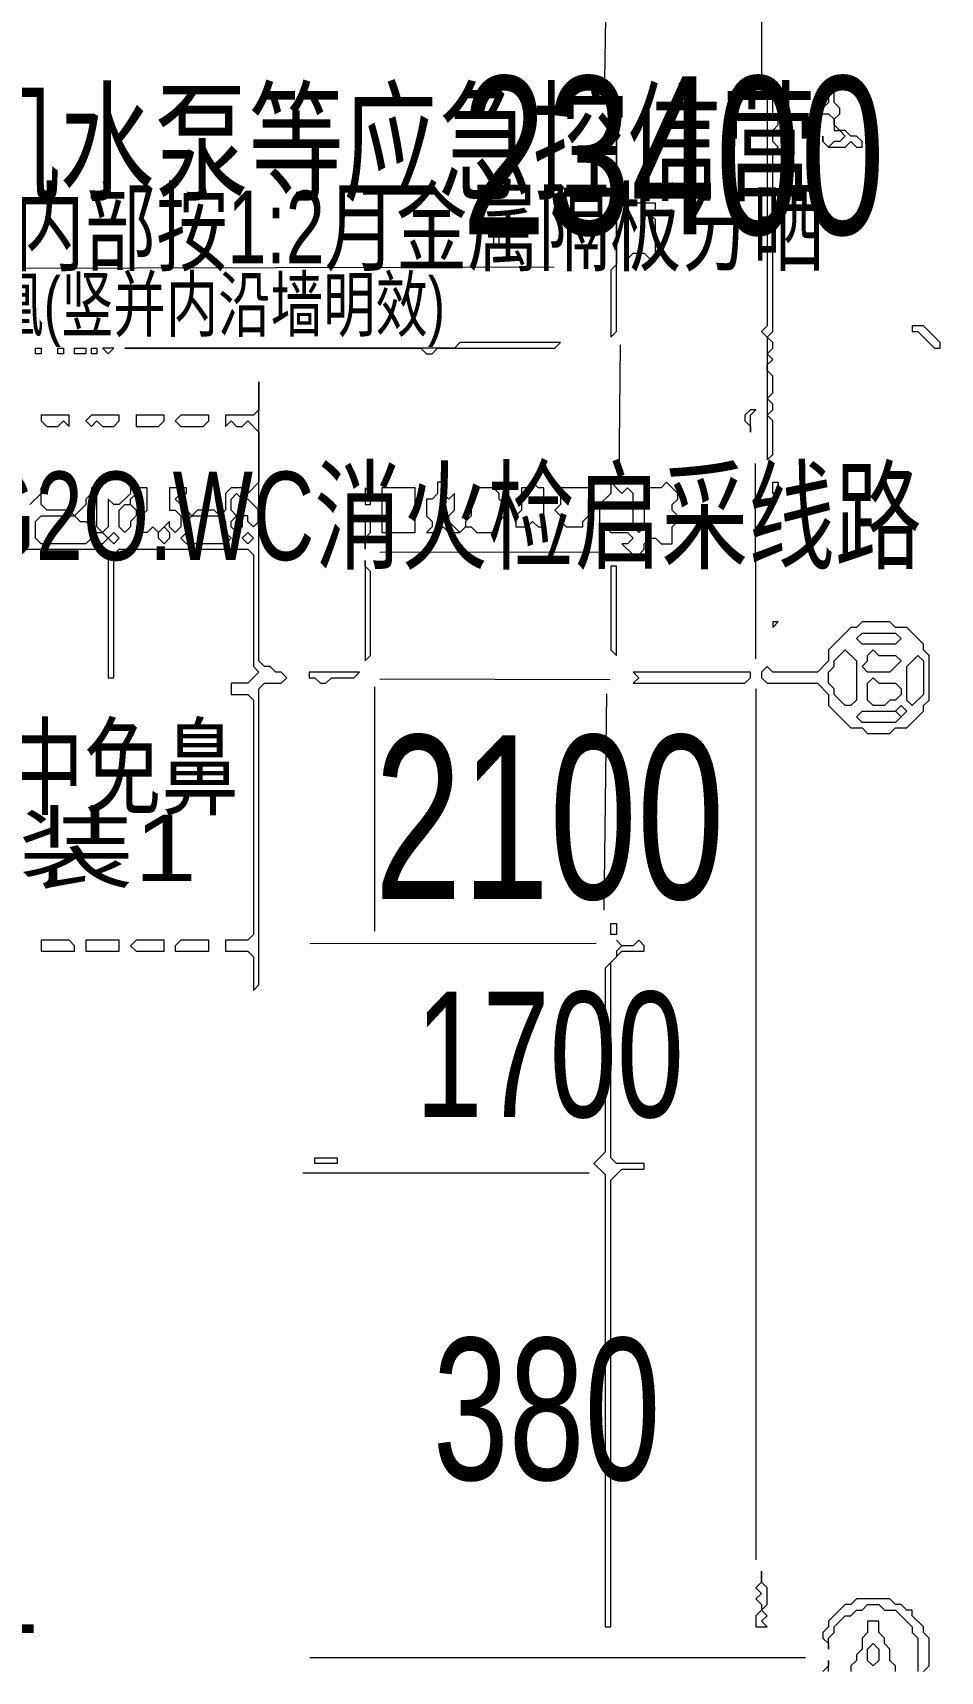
# Model space of a CAD drawing. Extents: x 10 to 1972, y 10 to 1392.
# Drawn here: x 1503.5 to 1666, y 475.1 to 768.5 of the extents above; entities that cross this region are included whole.
import ezdxf

# ---------------------------------------------------------------- set-up
doc = ezdxf.new("R2010")
doc.units = 0
for name, color, linetype, lineweight in [('OCR_TEXT', 6, 'Continuous', 0), ('TRACE_CURVE', 6, 'Continuous', 0), ('TRACE_STRAIGHT', 5, 'Continuous', 0), ('TRACE_TEXT_SYMBOL', 6, 'Continuous', 0)]:
    doc.layers.add(name, color=color, linetype=linetype, lineweight=lineweight)
doc.styles.add('wqy-unicode', font='wqy-unicode.lff')

msp = doc.modelspace()

# ---------------------------------------------------------------- linework, layer by layer
at = {"layer": 'TRACE_CURVE', "color": 6}
for points in [[(1636, 760), (1635, 759), (1635, 716), (1634, 715), (1635, 714), (1635, 692), (1636, 693), (1636, 699), (1635, 700), (1636, 701), (1636, 702), (1635, 703), (1636, 704), (1636, 707), (1635, 708), (1635, 709), (1636, 710), (1635, 711), (1636, 712), (1636, 713), (1635, 714), (1636, 715), (1636, 747), (1637, 748), (1636, 749), (1636, 751), (1637, 752), (1637, 753), (1636, 754)], [(1519, 683), (1520, 684), (1521, 684), (1522, 683), (1522, 682), (1521, 681), (1521, 680), (1520, 679), (1519, 680)], [(1521, 685), (1522, 686), (1523, 685), (1523, 684), (1522, 683), (1521, 684)], [(1539, 685), (1540, 686), (1541, 685), (1542, 685), (1544, 683), (1544, 681), (1543, 680), (1542, 681), (1542, 682), (1540, 682), (1539, 683)], [(1504, 681), (1505, 682), (1511, 682), (1512, 681), (1513, 681), (1514, 680), (1514, 678), (1513, 677), (1505, 677), (1504, 678)], [(1531, 681), (1532, 682), (1537, 682), (1538, 681), (1538, 679), (1539, 678), (1538, 677), (1531, 677), (1530, 678), (1531, 679)], [(1539, 681), (1540, 682), (1541, 681), (1541, 680), (1540, 679), (1539, 680)], [(1514, 678), (1515, 679), (1516, 679), (1517, 678), (1516, 677), (1515, 677)], [(1517, 678), (1518, 679), (1519, 678), (1518, 677)], [(1526, 679), (1527, 680), (1528, 679), (1528, 678), (1527, 677), (1526, 678)], [(1541, 678), (1542, 679), (1543, 678), (1542, 677)], [(1608, 606), (1609, 605), (1608, 604), (1608, 603), (1606, 601), (1606, 568), (1604, 566), (1606, 564), (1606, 483), (1607, 483), (1607, 563), (1609, 565), (1613, 565), (1613, 566), (1608, 566), (1607, 567), (1607, 602), (1609, 604), (1613, 604), (1613, 605), (1612, 606), (1611, 605), (1609, 605)]]:
    msp.add_lwpolyline(points, close=True, dxfattribs=at)
for points in [[(1543, 597), (1544, 598), (1544, 651), (1545, 652), (1548, 652), (1549, 653), (1548, 654), (1547, 654), (1546, 655), (1545, 655), (1544, 656), (1544, 706), (1544, 701), (1543, 700), (1538, 700), (1538, 698), (1539, 699), (1540, 698), (1541, 698), (1542, 699), (1544, 697), (1544, 688), (1542, 686), (1541, 687), (1539, 687), (1538, 686), (1538, 683), (1537, 682), (1536, 683), (1533, 683), (1532, 682), (1531, 683), (1531, 684), (1530, 684), (1529, 685), (1530, 686), (1531, 686), (1531, 687), (1528, 687), (1528, 683), (1529, 683), (1530, 682), (1530, 680), (1529, 679), (1528, 680), (1528, 681), (1526, 679), (1525, 680), (1524, 679), (1523, 679), (1522, 680), (1523, 681), (1523, 682), (1524, 683), (1524, 687), (1521, 687), (1521, 686), (1519, 684), (1518, 684), (1517, 685), (1517, 680), (1516, 679), (1515, 680), (1515, 687)], [(1515, 687), (1514, 687), (1514, 686), (1513, 685), (1513, 684), (1511, 682), (1510, 683), (1506, 683), (1505, 684), (1505, 687), (1505, 686), (1503, 684)], [(1470, 676), (1516, 676), (1517, 675), (1517, 653), (1518, 653), (1518, 675), (1519, 676), (1542, 676), (1543, 675), (1543, 655), (1544, 654), (1542, 652), (1539, 652), (1539, 650), (1542, 650), (1543, 649), (1543, 607), (1542, 606), (1538, 606), (1538, 604), (1542, 604), (1543, 603), (1543, 597)]]:
    msp.add_lwpolyline(points, dxfattribs=at)
at = {"layer": 'TRACE_STRAIGHT', "color": 5}
for p, q in [((1605.88, 756.39), (1607.21, 838.89)), ((1634, 837), (1634, 761)), ((1458.13, 726.28), (1596.87, 726.59)), ((1608.51, 688.87), (1608.72, 712.64)), ((1632.88, 691.38), (1632.91, 656.37)), ((1565.62, 675.47), (1605.63, 675.56)), ((1565.62, 652.81), (1606.87, 652.66)), ((1564.69, 651.38), (1564.7, 607.63)), ((1605.84, 611.36), (1606.32, 650.13)), ((1633, 651), (1633, 495)), ((1553.12, 605.42), (1604.37, 605.47)), ((1551.88, 564.35), (1603.13, 564.34)), ((1553.12, 477.5), (1641.87, 477.52))]:
    msp.add_line(p, q, dxfattribs=at)
at = {"layer": 'TRACE_TEXT_SYMBOL', "color": 6}
for points in [[(1647, 758), (1646, 757), (1646, 756), (1645, 755), (1644, 755), (1644, 754), (1646, 754), (1647, 753), (1647, 751), (1648, 751), (1649, 750), (1648, 749), (1647, 749), (1646, 748), (1645, 749), (1645, 750), (1645, 749), (1646, 748), (1649, 748), (1650, 749), (1651, 748), (1652, 748), (1652, 749), (1651, 750), (1650, 750), (1649, 751), (1648, 751), (1647, 752), (1647, 753), (1648, 754), (1648, 755), (1647, 756)], [(1608, 755), (1608, 727), (1607, 726), (1607, 714), (1608, 715), (1608, 754), (1609, 755)], [(1642, 752), (1642, 750), (1643, 751)], [(1610, 738), (1610, 728), (1611, 729), (1613, 729), (1614, 728), (1615, 728), (1615, 735), (1614, 736), (1615, 737), (1615, 738)], [(1586, 735), (1586, 730), (1587, 730), (1587, 735)], [(1661, 716), (1661, 715), (1662, 715), (1665, 712), (1666, 712), (1666, 713), (1663, 716)], [(1504, 712), (1505, 712), (1505, 711), (1504, 711)], [(1508, 712), (1509, 712), (1509, 711), (1508, 711)], [(1511, 712), (1513, 712), (1513, 711), (1511, 711)], [(1514, 712), (1515, 712), (1515, 711), (1514, 711)], [(1516, 712), (1517, 711), (1518, 712)], [(1580, 713), (1579, 712), (1520, 712), (1573, 712), (1574, 711), (1575, 711), (1576, 712), (1597, 712), (1598, 713)], [(1505, 700), (1505, 699), (1506, 698), (1508, 698), (1509, 699), (1510, 698), (1510, 700)], [(1514, 700), (1513, 699), (1514, 698), (1515, 699), (1516, 698), (1518, 698), (1519, 699), (1519, 700)], [(1522, 700), (1522, 698), (1526, 698), (1527, 699), (1527, 700)], [(1530, 700), (1529, 699), (1530, 698), (1534, 698), (1535, 699), (1535, 700)], [(1632, 701), (1631, 700), (1631, 699), (1632, 698), (1632, 697), (1632, 700), (1633, 701)], [(1563, 687), (1563, 684), (1564, 684), (1564, 686)], [(1566, 687), (1566, 679), (1572, 679), (1572, 687)], [(1576, 688), (1576, 686), (1575, 685), (1574, 685), (1574, 682), (1575, 681), (1575, 680), (1574, 679), (1576, 679), (1577, 680), (1578, 679), (1580, 679), (1581, 680), (1582, 680), (1583, 679), (1586, 679), (1587, 680), (1587, 681), (1588, 682), (1588, 684), (1587, 685), (1587, 686), (1586, 687), (1583, 687), (1582, 686), (1582, 682), (1581, 681), (1581, 680), (1580, 679), (1578, 681), (1578, 682), (1579, 683), (1579, 686), (1578, 685), (1577, 686), (1577, 688)], [(1593, 688), (1592, 687), (1591, 687), (1591, 683), (1590, 682), (1590, 680), (1592, 680), (1593, 681), (1594, 680), (1595, 680), (1595, 687), (1594, 687)], [(1598, 687), (1598, 684), (1597, 683), (1598, 682), (1598, 681), (1599, 680), (1602, 680), (1602, 681), (1603, 682), (1603, 685), (1604, 686), (1603, 687)], [(1607, 688), (1607, 686), (1605, 684), (1605, 680), (1606, 680), (1607, 679), (1610, 679), (1611, 678), (1610, 677), (1609, 677), (1611, 675), (1612, 675), (1613, 676), (1613, 677), (1614, 678), (1615, 678), (1616, 677), (1618, 677), (1618, 680), (1619, 681), (1619, 682), (1618, 683), (1618, 684), (1619, 685), (1619, 686), (1617, 688), (1616, 687), (1613, 687), (1613, 680), (1612, 679), (1611, 680), (1611, 686), (1610, 687), (1609, 686)], [(1636, 688), (1637, 688), (1637, 686), (1636, 686)], [(1563, 681), (1563, 676), (1563, 678), (1564, 679), (1564, 681)], [(1563, 674), (1563, 656), (1564, 657), (1564, 672), (1563, 673)], [(1607, 673), (1607, 658), (1608, 657), (1608, 673)], [(1652, 663), (1651, 662), (1650, 662), (1646, 658), (1646, 656), (1644, 654), (1636, 654), (1635, 655), (1634, 654), (1634, 653), (1635, 652), (1644, 652), (1646, 650), (1646, 648), (1650, 644), (1652, 644), (1653, 643), (1657, 643), (1658, 644), (1660, 644), (1663, 647), (1663, 648), (1664, 649), (1664, 657), (1663, 658), (1663, 659), (1660, 662), (1658, 662), (1657, 663)], [(1636, 663), (1636, 662), (1637, 663)], [(1651, 660), (1652, 661), (1658, 661), (1659, 660), (1658, 659), (1652, 659)], [(1649, 658), (1651, 656), (1651, 649), (1650, 648), (1649, 648), (1647, 650), (1647, 651), (1646, 652), (1646, 654), (1647, 655), (1647, 656)], [(1653, 657), (1654, 658), (1655, 657), (1658, 657), (1659, 656), (1657, 654), (1653, 654), (1652, 655), (1653, 656)], [(1662, 657), (1663, 656), (1663, 650), (1661, 648), (1660, 649), (1660, 655)], [(1553, 654), (1553, 653), (1554, 653), (1555, 652), (1556, 652), (1557, 653), (1561, 653), (1562, 654)], [(1611, 654), (1612, 653), (1611, 652), (1631, 652), (1632, 653), (1632, 654)], [(1653, 652), (1654, 653), (1655, 652), (1658, 652), (1659, 651), (1659, 650), (1658, 649), (1657, 649), (1656, 648), (1654, 648), (1653, 649)], [(1651, 646), (1652, 647), (1658, 647), (1659, 646), (1658, 645), (1652, 645)], [(1658, 647), (1659, 648), (1660, 647), (1659, 646)], [(1607, 609), (1608, 609), (1608, 607), (1607, 607)], [(1505, 606), (1505, 604), (1511, 604), (1511, 605), (1510, 606)], [(1513, 606), (1513, 604), (1519, 604), (1519, 606)], [(1522, 606), (1521, 605), (1522, 604), (1527, 604), (1527, 606)], [(1530, 606), (1529, 605), (1529, 604), (1535, 604), (1535, 606)], [(1554, 567), (1558, 567), (1558, 566), (1554, 566)], [(1634, 493), (1634, 491), (1633, 490), (1634, 489), (1633, 488), (1634, 487), (1634, 486), (1633, 485), (1633, 483), (1635, 483), (1634, 484), (1635, 485), (1634, 486), (1635, 487), (1635, 490), (1634, 491)], [(1653, 479), (1654, 480), (1655, 479), (1655, 477), (1654, 476), (1653, 477)]]:
    msp.add_lwpolyline(points, close=True, dxfattribs=at)
for points in [[(1651, 488), (1650, 487), (1649, 487), (1646, 484), (1646, 483), (1645, 482), (1645, 481), (1646, 480), (1646, 479), (1646, 481), (1647, 482), (1647, 483), (1649, 485), (1650, 485), (1651, 486), (1652, 486), (1653, 487), (1655, 487), (1656, 486), (1658, 486), (1661, 483), (1661, 482), (1662, 481), (1662, 475)], [(1661, 485), (1661, 486), (1660, 486), (1659, 487), (1658, 487), (1657, 488), (1651, 488)], [(1663, 475), (1664, 476), (1664, 481), (1663, 482), (1663, 483), (1661, 485)], [(1658, 475), (1658, 476), (1657, 477), (1657, 479), (1656, 480), (1656, 481), (1655, 482), (1655, 484), (1653, 484), (1653, 482), (1652, 481), (1652, 479), (1651, 478), (1651, 477), (1650, 476), (1650, 475)], [(1646, 475), (1646, 477), (1646, 476), (1645, 475)]]:
    msp.add_lwpolyline(points, dxfattribs=at)

# ---------------------------------------------------------------- texts
at = {"layer": 'OCR_TEXT', "color": 6, "style": 'wqy-unicode'}
for s, height, width, p in [('100×100前火风机水泵等应急控信营', 17.2474, 0.72, (1375.44, 740.26)), ('23400', 28.308, 0.72, (1580.3, 732.38)), ('400x100防火丝密，内部按1:2月金属隔板分晒', 12.9992, 0.72, (1388.22, 727.2)), ('详见系统凰(竖并内沿墙明效)', 9.5588, 0.72, (1458.54, 715.11)), ('NH-BV-4x2.5-G2O.WC消火检启采线路', 15.8172, 0.72, (1397.38, 674.07)), ('空中免鼻', 14.111, 0.72, (1484.94, 629.93)), ('2100', 29.284, 0.72, (1564.66, 613.39)), ('装1', 11.915, 1.270179, (1501, 616.56)), ('1700', 22.451, 0.72, (1572.02, 574.3)), ('380', 25.38, 0.72, (1575.14, 509.34)), ('江', 15.36, 0.720655, (1490, 467.84))]:
    msp.add_text(s, height=height, dxfattribs=dict(at, width=width)).set_placement(p)

doc.saveas('drawing.dxf')
